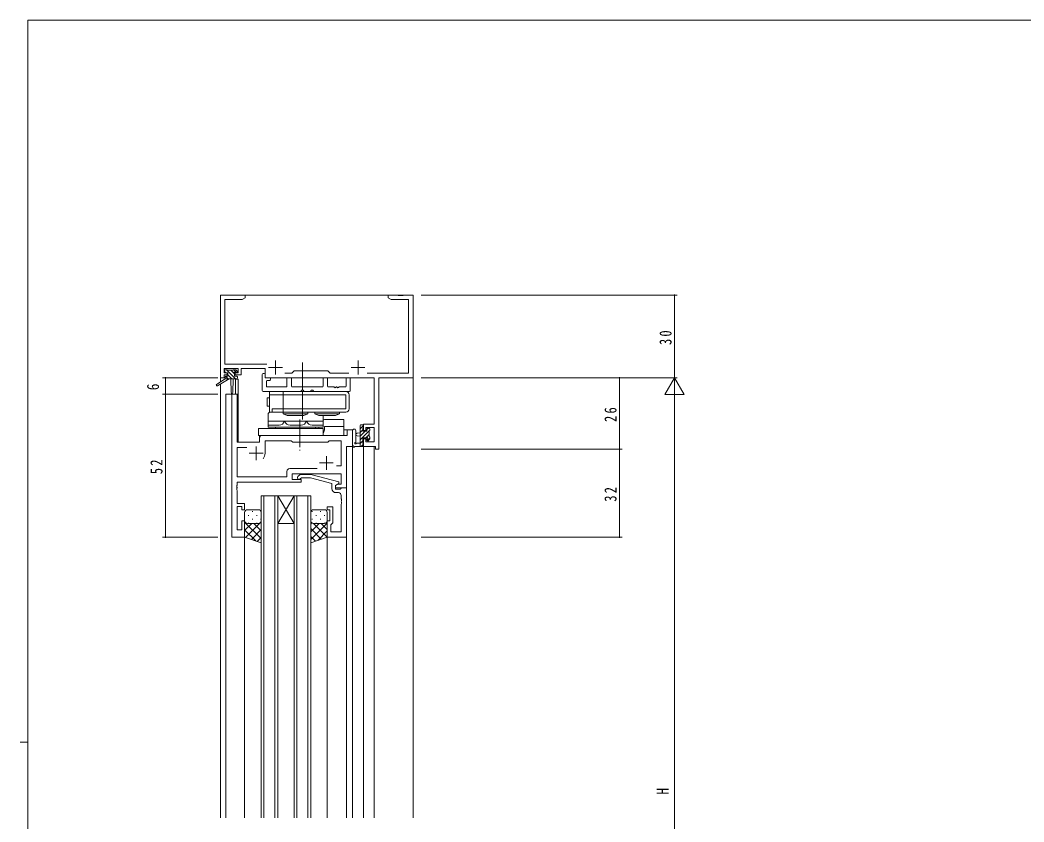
# Model space of a CAD drawing. Units: millimetres on the paper. Extents: x -397 to 397, y -282 to 282.
# Drawn here: x -396.7 to -31.9, y -12.2 to 279.3 of the extents above; entities that cross this region are included whole.
import ezdxf
from ezdxf.enums import TextEntityAlignment as Align

# ---------------------------------------------------------------- set-up
doc = ezdxf.new("R2010")
doc.units = ezdxf.units.MM
doc.linetypes.add('USER2', pattern=[13, 10, -1, 1, -1])
for name, color, linetype, lineweight in [('0-1_YKK_ZWAK', 7, 'Continuous', 18), ('0-3_YKK_11', 7, 'Continuous', 18), ('0-4_YKK_12', 2, 'Continuous', 18), ('0-5_YKK_13', 4, 'Continuous', 18), ('0-6_YKK_D', 6, 'Continuous', 18)]:
    doc.layers.add(name, color=color, linetype=linetype, lineweight=lineweight)
doc.styles.add('ＭＳ ゴシック', font='')
doc.styles.get('ＭＳ ゴシック').set_extended_font_data('MS Gothic')

msp = doc.modelspace()

# ---------------------------------------------------------------- linework, layer by layer
at = {"layer": '0-1_YKK_ZWAK'}
for p, q in [((-393.908, -245.7), (-393.908, 279.3)), ((376.092, 279.3), (-393.908, 279.3)), ((-396.708, 16.8), (-393.908, 16.8))]:
    msp.add_line(p, q, dxfattribs=at)
at = {"layer": '0-3_YKK_11'}
for p, q in [((-323.908, 179.3), (-323.908, 149.3)), ((-259.366, 179.3), (-262.908, 179.3)), ((-253.908, 149.3), (-253.908, 179.3)), ((-322.278, 154.23), (-322.278, 177.67)), ((-261.817, 177.67), (-255.538, 177.67)), ((-255.538, 177.67), (-255.538, 150.93)), ((-307.056, 154.23), (-322.278, 154.23)), ((-303.908, 155.5), (-303.908, 150.5)), ((-273.908, 155.5), (-273.908, 150.5)), ((-321.508, 150.3), (-321.508, 151.1)), ((-318.508, 151.1), (-318.508, 150.3)), ((-318.508, 150.3), (-316.408, 150.3)), ((-316.408, 150.3), (-316.408, 152.6)), ((-316.408, 152.6), (-307.708, 152.6)), ((-307.708, 152.6), (-307.708, 149.3)), ((-306.408, 153), (-301.408, 153)), ((-284.908, 151.8), (-297.108, 151.8)), ((-284.038, 150.93), (-284.908, 151.8)), ((-277.259, 150.93), (-284.038, 150.93)), ((-276.408, 153), (-271.408, 153)), ((-255.538, 150.93), (-270.558, 150.93)), ((-307.708, 149.3), (-268.038, 149.3)), ((-268.038, 149.3), (-268.038, 132.4)), ((-266.408, 149.3), (-253.908, 149.3)), ((-266.408, 123.3), (-266.408, 149.3)), ((-317.778, 143.3), (-319.708, 143.3)), ((-319.708, 143.3), (-319.708, 91.3)), ((-317.778, 125.8), (-317.778, 143.3)), ((-268.038, 132.4), (-271.908, 132.4)), ((-271.908, 132.4), (-271.908, 130.1)), ((-277.838, 128.3), (-308.708, 128.3)), ((-275.908, 130.3), (-277.838, 130.3)), ((-277.838, 130.3), (-277.838, 128.3)), ((-275.908, 124.3), (-275.908, 130.3)), ((-268.038, 131.2), (-268.038, 125.93)), ((-309.708, 125.8), (-317.778, 125.8)), ((-310.908, 124.3), (-310.908, 119.3)), ((-309.708, 127.3), (-309.708, 125.8)), ((-297.608, 125.8), (-284.908, 125.8)), ((-284.908, 125.8), (-284.338, 126.37)), ((-284.338, 126.37), (-280.038, 126.37)), ((-280.038, 126.37), (-280.038, 117.3)), ((-278.108, 124.3), (-275.908, 124.3)), ((-278.108, 109.3), (-278.108, 124.3)), ((-317.778, 123.87), (-314.259, 123.87)), ((-317.778, 113.23), (-317.778, 123.87)), ((-313.408, 121.8), (-308.408, 121.8)), ((-285.408, 120.8), (-285.408, 115.8)), ((-287.908, 118.3), (-282.908, 118.3)), ((-280.038, 117.3), (-281.742, 117.3)), ((-299.738, 113.23), (-317.778, 113.23)), ((-299.738, 115.23), (-299.738, 113.23)), ((-288.759, 116.23), (-298.738, 116.23)), ((-288.759, 116.23), (-298.738, 116.23)), ((-297.808, 112.3), (-297.808, 114.3)), ((-297.808, 114.3), (-280.038, 114.3)), ((-295.732, 113.324), (-294.957, 114.1)), ((-294.957, 114.1), (-291.012, 114.1)), ((-280.038, 114.3), (-280.038, 110.6)), ((-317.898, 110.075), (-317.778, 110.258)), ((-317.778, 110.258), (-317.778, 111.3)), ((-317.778, 111.3), (-294.608, 111.3)), ((-294.608, 112.3), (-297.808, 112.3)), ((-294.46, 112.9), (-294.884, 112.476)), ((-294.608, 111.3), (-294.608, 112.3)), ((-291.17, 112.9), (-294.46, 112.9)), ((-283.408, 110.82), (-291.17, 112.9)), ((-283.408, 109), (-283.408, 110.82)), ((-280.908, 110.793), (-282.108, 110.1)), ((-281.242, 110.6), (-282.108, 110.1)), ((-282.108, 110.1), (-282.108, 109.3)), ((-280.038, 110.6), (-281.242, 110.6)), ((-282.108, 109.3), (-278.108, 109.3)), ((-281.038, 107.5), (-281.908, 107.5)), ((-280.308, 108.8), (-280.108, 109)), ((-278.108, 109.3), (-278.108, 91.3)), ((-317.778, 94), (-317.778, 102.5)), ((-283.108, 102.3), (-283.108, 96.5)), ((-280.038, 93.23), (-280.038, 103.342)), ((-284.108, 97.3), (-284.108, 101.3)), ((-315.108, 97.3), (-316.108, 97.3)), ((-316.108, 97.3), (-316.108, 94)), ((-315.108, 91.3), (-315.108, 97.3)), ((-285.108, 97.3), (-284.108, 97.3)), ((-285.108, 91.3), (-285.108, 97.3)), ((-283.608, 96), (-283.808, 95.8)), ((-283.808, 95.8), (-283.808, 93.23)), ((-283.108, 96.5), (-283.608, 96)), ((-319.708, 91.3), (-315.108, 91.3)), ((-316.108, 94), (-317.778, 94)), ((-278.108, 91.3), (-285.108, 91.3)), ((-283.808, 93.23), (-280.038, 93.23))]:
    msp.add_line(p, q, dxfattribs=at)
for points in [[(-322.278, 177.67), (-315.999, 177.67), (-314.908, 178.3), (-314.908, 179.3), (-323.908, 179.3)], [(-262.908, 179.3), (-262.908, 178.3), (-261.817, 177.67)], [(-253.908, 179.3), (-257.45, 179.3), (-257.633, 179.18), (-258.183, 179.18), (-258.366, 179.3), (-258.45, 179.3), (-258.633, 179.18), (-259.183, 179.18), (-259.366, 179.3)], [(-323.908, 149.3), (-322.608, 149.3), (-322.608, 150.3), (-321.508, 150.3)], [(-321.508, 151.1), (-322.608, 151.1), (-322.608, 152.6), (-317.408, 152.6), (-317.408, 151.1), (-318.508, 151.1)], [(-297.108, 151.8), (-297.978, 150.93), (-300.558, 150.93)], [(-271.908, 130.1), (-271.108, 130.1), (-271.108, 131.2), (-268.038, 131.2)], [(-307.708, 121.8), (-307.708, 126.37), (-298.178, 126.37), (-297.608, 125.8)], [(-268.038, 125.93), (-271.108, 125.93), (-271.108, 127.1), (-271.908, 127.1), (-271.908, 124.3), (-267.608, 124.3), (-267.608, 123.3), (-266.408, 123.3)], [(-291.012, 114.1), (-280.908, 111.393), (-280.908, 110.793)], [(-317.778, 108.342), (-317.898, 108.525), (-317.898, 109.075), (-317.778, 109.258), (-317.778, 109.342), (-317.898, 109.525), (-317.898, 110.075)], [(-282.108, 110.1), (-282.108, 108.8), (-280.308, 108.8)], [(-317.778, 102.5), (-316.108, 102.5), (-316.108, 101.3), (-315.108, 101.3), (-315.108, 103.5), (-317.778, 103.5), (-317.778, 108.342)], [(-280.108, 109), (-279.808, 109.3), (-278.108, 109.3)], [(-280.038, 103.342), (-279.918, 103.525), (-279.918, 104.075), (-280.038, 104.258), (-280.038, 104.342), (-279.918, 104.525), (-279.918, 105.075), (-280.038, 105.258), (-280.038, 106.5)], [(-284.108, 101.3), (-285.108, 101.3), (-285.108, 102.3), (-283.108, 102.3)]]:
    msp.add_lwpolyline(points, dxfattribs=at)
for centre, radius, start, end in [((-308.708, 127.3), 1, 90.00001, 179.99999), ((-310.908, 121.8), 3.2, 321.63348, 359.99999), ((-298.738, 115.23), 1, 90.00001, 179.99999), ((-295.308, 112.9), 0.6, 134.99999, 315.00001), ((-281.908, 109), 1.5, 180.00001, 269.99999), ((-281.038, 106.5), 1, 0.00001, 89.99999)]:
    msp.add_arc(centre, radius, start, end, dxfattribs=at)
at = {"layer": '0-4_YKK_12'}
for p, q in [((-323.908, 179.3), (-253.908, 179.3)), ((-323.908, 179.3), (-323.908, 147.763)), ((-253.908, 179.3), (-253.908, -10.7)), ((-323.908, 146.973), (-323.908, -10.7)), ((-318.408, 148.8), (-318.408, 143.3)), ((-317.408, 148.8), (-318.408, 148.8)), ((-317.408, 148.8), (-317.408, 125.8)), ((-317.708, 143.3), (-321.908, 143.3)), ((-321.908, 143.3), (-321.908, -10.7)), ((-319.708, 91.3), (-319.708, 143.3)), ((-317.708, 143.3), (-317.708, 125.8)), ((-309.708, 125.8), (-309.708, 128.3)), ((-309.708, 128.3), (-280.408, 128.3)), ((-275.908, 130.3), (-279.108, 130.3)), ((-275.908, 130.3), (-275.908, -10.7)), ((-317.708, 125.8), (-309.708, 125.8)), ((-275.908, 124.3), (-278.108, 124.3)), ((-278.108, 124.3), (-278.108, -10.7)), ((-271.908, 124.3), (-268.008, 124.3)), ((-271.908, 124.3), (-271.908, -10.7)), ((-268.008, 124.3), (-268.008, -10.7)), ((-309.108, 106.3), (-303.108, 106.3)), ((-309.108, 106.3), (-309.108, -10.7)), ((-308.108, 106.3), (-308.108, -10.7)), ((-304.108, 106.3), (-304.108, -10.7)), ((-303.108, 106.3), (-297.108, 96.3)), ((-297.108, 106.3), (-303.108, 96.3)), ((-303.108, 106.3), (-303.108, -10.7)), ((-297.108, 106.3), (-297.108, -10.7)), ((-296.108, 106.3), (-296.108, -10.7)), ((-292.108, 106.3), (-292.108, -10.7)), ((-291.108, 106.3), (-291.108, -10.7)), ((-278.408, 109.3), (-278.106, 109.3)), ((-303.108, 96.3), (-297.108, 96.3)), ((-315.108, 91.3), (-319.708, 91.3)), ((-315.108, 91.3), (-315.108, -10.7)), ((-285.108, 91.3), (-285.108, -10.7))]:
    msp.add_line(p, q, dxfattribs=at)
msp.add_lwpolyline([(-303.108, 106.3), (-297.108, 106.3), (-291.108, 106.3)], dxfattribs=at)
at = {"layer": '0-5_YKK_13', "linetype": 'USER2'}
for p, q in [((-294.108, 154.8), (-294.108, 140.6)), ((-294.108, 134.11), (-294.108, 147.97)), ((-295.108, 134.095), (-295.108, 122.8))]:
    msp.add_line(p, q, dxfattribs=at)
at = {"layer": '0-5_YKK_13'}
for p, q in [((-322.408, 151.4), (-322.408, 151.9)), ((-321.929, 151.1), (-322.408, 151.579)), ((-322.208, 149.6), (-322.208, 148.9)), ((-322.108, 152.2), (-321.608, 152.2)), ((-321.208, 151.1), (-322.108, 151.1)), ((-321.076, 148.9), (-322.044, 149.868)), ((-321.908, 149.9), (-321.208, 149.9)), ((-318.382, 148.9), (-321.682, 152.2)), ((-321.408, 152), (-319.308, 152)), ((-321.208, 149.9), (-321.208, 151.1)), ((-319.729, 148.9), (-321.208, 150.379)), ((-318.81, 150.675), (-320.135, 152)), ((-319.108, 152.2), (-318.508, 152.2)), ((-317.906, 151.118), (-318.988, 152.2)), ((-318.808, 150.639), (-318.808, 149.9)), ((-318.808, 149.9), (-318.008, 149.9)), ((-318.008, 151.1), (-318.347, 151.1)), ((-318.296, 152.112), (-317.796, 151.612)), ((-317.708, 149.573), (-318.035, 149.9)), ((-317.708, 149.6), (-317.708, 149.2)), ((-308.708, 144.6), (-308.708, 150.5)), ((-308.408, 150.8), (-308.008, 150.8)), ((-307.708, 150.5), (-307.708, 149.6)), ((-322.208, 148.9), (-325.275, 146.849)), ((-320.708, 148.9), (-324.953, 146.343)), ((-318.008, 148.9), (-322.208, 148.9)), ((-320.108, 148.9), (-320.006, 143.892)), ((-319.306, 148.9), (-319.406, 143.892)), ((-307.408, 149.3), (-306.008, 149.3)), ((-307.208, 148), (-307.208, 146.23)), ((-306.008, 148.3), (-306.908, 148.3)), ((-306.908, 145.93), (-300.038, 145.93)), ((-305.708, 149), (-305.708, 148.6)), ((-299.738, 146.23), (-299.738, 149)), ((-299.438, 149.3), (-298.408, 149.3)), ((-298.108, 149), (-298.108, 146.23)), ((-297.808, 145.93), (-286.908, 145.93)), ((-286.608, 146.23), (-286.608, 149)), ((-286.308, 149.3), (-285.278, 149.3)), ((-284.978, 149), (-284.978, 146.23)), ((-284.678, 145.93), (-282.666, 145.93)), ((-281.75, 145.93), (-281.666, 145.93)), ((-280.75, 145.93), (-278.508, 145.93)), ((-278.208, 146.23), (-278.208, 149)), ((-277.908, 149.3), (-277.008, 149.3)), ((-276.708, 149), (-276.708, 144.6)), ((-294.779, 144.3), (-308.408, 144.3)), ((-306.108, 144.3), (-306.108, 143.1)), ((-278.308, 144.3), (-306.108, 144.3)), ((-306.108, 143.1), (-278.308, 143.1)), ((-301.108, 144.3), (-301.108, 143.1)), ((-301.108, 138), (-301.108, 143.1)), ((-291.279, 144.3), (-293.437, 144.3)), ((-277.008, 144.3), (-289.937, 144.3)), ((-278.308, 138), (-278.308, 143.1)), ((-277.108, 143.1), (-277.108, 138)), ((-306.909, 141.988), (-306.108, 141.988)), ((-306.909, 138.988), (-306.909, 141.988)), ((-306.909, 138.988), (-306.108, 138.988)), ((-306.608, 131.3), (-306.608, 136.3)), ((-278.308, 136.8), (-306.108, 136.8)), ((-305.108, 136.8), (-305.108, 138)), ((-305.108, 138), (-278.308, 138)), ((-301.108, 136.8), (-301.108, 138)), ((-301.108, 136.1), (-301.108, 136.8)), ((-301.108, 136.1), (-299.608, 135.6)), ((-292.108, 136.1), (-301.108, 136.1)), ((-293.608, 135.6), (-299.608, 135.6)), ((-292.108, 136.1), (-293.608, 135.6)), ((-292.108, 136.1), (-292.108, 136.8)), ((-289.608, 136.1), (-289.608, 136.8)), ((-280.608, 136.1), (-289.608, 136.1)), ((-289.608, 136.1), (-288.108, 135.6)), ((-282.108, 135.6), (-288.108, 135.6)), ((-286.608, 131.3), (-286.608, 135.6)), ((-280.608, 136.1), (-282.108, 135.6)), ((-280.608, 136.1), (-280.608, 136.8)), ((-306.608, 133.5), (-286.608, 133.5)), ((-302.608, 132), (-306.608, 132)), ((-294.608, 132), (-298.608, 132)), ((-290.608, 132), (-286.608, 132)), ((-286.108, 130.8), (-286.108, 131.6)), ((-279.108, 131.6), (-286.108, 131.6)), ((-279.108, 134.1), (-285.608, 134.1)), ((-279.108, 128.3), (-279.108, 134.1)), ((-271.908, 131.904), (-273.108, 130.705)), ((-273.108, 124.3), (-273.108, 131.9)), ((-272.808, 132.2), (-272.208, 132.2)), ((-271.908, 131.9), (-271.908, 131.3)), ((-310.108, 128.3), (-310.108, 130.8)), ((-286.608, 130.8), (-310.108, 130.8)), ((-279.108, 128.3), (-310.108, 128.3)), ((-306.608, 131.3), (-286.608, 131.3)), ((-303.858, 130.8), (-303.858, 131.3)), ((-289.358, 130.8), (-289.358, 131.3)), ((-288.108, 130.8), (-288.108, 131.3)), ((-286.608, 128.3), (-286.608, 130.8)), ((-275.908, 130.028), (-275.908, 124.866)), ((-274.708, 130.028), (-274.705, 126.067)), ((-273.108, 129.2), (-274.253, 129.098)), ((-273.108, 128), (-274.253, 128.102)), ((-272.108, 130.357), (-273.108, 129.357)), ((-269.808, 129.963), (-273.108, 126.663)), ((-271.319, 129.8), (-273.108, 128.01)), ((-269.808, 128.616), (-270.787, 127.637)), ((-270.119, 131), (-270.708, 130.41)), ((-270.408, 131), (-269.908, 131)), ((-269.808, 130), (-269.808, 127.9)), ((-269.612, 130.159), (-269.767, 130.004)), ((-269.608, 130.7), (-269.608, 130.2)), ((-269.608, 127.7), (-269.608, 127.1)), ((-272.208, 124.3), (-274.889, 124.3)), ((-274.289, 125.5), (-273.108, 125.5)), ((-272.108, 126.316), (-273.108, 125.316)), ((-271.908, 125.169), (-272.778, 124.3)), ((-271.908, 125.2), (-271.908, 124.6)), ((-270.708, 126.6), (-270.708, 126.939)), ((-269.608, 127.469), (-270.652, 126.425)), ((-269.696, 126.888), (-270.196, 126.388)), ((-315.108, 100.3), (-315.108, 97.3)), ((-310.108, 101.3), (-314.108, 101.3)), ((-313.788, 99.22), (-313.588, 99.22)), ((-312.373, 100.635), (-312.173, 100.635)), ((-310.758, 99.22), (-310.558, 99.22)), ((-309.343, 100.635), (-309.166, 100.635)), ((-309.108, 97.3), (-309.108, 100.3)), ((-291.108, 97.3), (-291.108, 100.3)), ((-290.473, 100.635), (-290.673, 100.635)), ((-290.108, 101.3), (-286.108, 101.3)), ((-289.058, 99.22), (-289.258, 99.22)), ((-287.443, 100.635), (-287.643, 100.635)), ((-286.028, 99.22), (-286.228, 99.22)), ((-285.108, 100.3), (-285.108, 97.3)), ((-315.108, 91.3), (-315.108, 97.3)), ((-315.108, 96.832), (-309.108, 90.832)), ((-314.924, 96.721), (-315.108, 96.537)), ((-312.516, 96.3), (-315.108, 93.708)), ((-309.108, 96.88), (-314.793, 91.195)), ((-314.108, 96.3), (-310.108, 96.3)), ((-314.108, 96.3), (-310.108, 96.3)), ((-313.788, 96.39), (-313.588, 96.39)), ((-312.373, 97.805), (-312.173, 97.805)), ((-311.748, 96.3), (-309.108, 93.66)), ((-310.758, 96.39), (-310.558, 96.39)), ((-309.343, 97.805), (-309.143, 97.805)), ((-309.313, 96.694), (-309.108, 96.489)), ((-309.108, 97.3), (-309.108, 89.3)), ((-291.108, 97.3), (-291.108, 89.3)), ((-291.108, 97.28), (-291.108, 97.28)), ((-290.702, 96.495), (-291.108, 96.089)), ((-285.108, 96.432), (-291.108, 90.432)), ((-288.068, 96.3), (-291.108, 93.26)), ((-290.473, 97.805), (-290.673, 97.805)), ((-290.129, 96.3), (-285.123, 91.295)), ((-286.108, 96.3), (-290.108, 96.3)), ((-286.108, 96.3), (-290.108, 96.3)), ((-289.058, 96.39), (-289.258, 96.39)), ((-287.443, 97.805), (-287.643, 97.805)), ((-287.3, 96.3), (-285.108, 94.108)), ((-286.028, 96.39), (-286.228, 96.39)), ((-285.158, 96.987), (-285.108, 96.937)), ((-285.108, 91.3), (-285.108, 97.3)), ((-315.108, 94.003), (-311.053, 89.948)), ((-309.108, 89.3), (-315.108, 91.3)), ((-309.108, 94.051), (-312.672, 90.488)), ((-309.108, 91.223), (-310.55, 89.781)), ((-291.108, 94.451), (-287.245, 90.588)), ((-291.108, 91.623), (-289.366, 89.881)), ((-291.108, 89.3), (-285.108, 91.3)), ((-285.108, 93.603), (-288.563, 90.148))]:
    msp.add_line(p, q, dxfattribs=at)
for points in [[(-306.608, 136.3), (-306.108, 136.8), (-306.108, 143.1)], [(-272.108, 131.1), (-272.108, 129.8), (-270.708, 129.8), (-270.708, 130.7)], [(-271.169, 127.4), (-272.108, 127.4), (-272.108, 125.4)]]:
    msp.add_lwpolyline(points, dxfattribs=at)
for centre, radius, start, end in [((-322.108, 151.9), 0.3, 90, 180), ((-322.108, 151.4), 0.3, 180, 270), ((-321.908, 149.6), 0.3, 90, 180), ((-321.608, 152), 0.2, 0, 90), ((-319.108, 152), 0.2, 90, 180), ((-318.808, 151.1), 0.25, 33.05573, 236.94427), ((-319.108, 150.639), 0.3, 0, 56.94427), ((-318.347, 151.4), 0.3, 213.05573, 270), ((-318.508, 151.9), 0.3, 45, 90), ((-318.008, 151.4), 0.3, 270, 45), ((-318.008, 149.6), 0.3, 0, 90), ((-308.408, 150.5), 0.3, 90, 180), ((-308.008, 150.5), 0.3, 360, 90), ((-307.408, 149.6), 0.3, 180, 270), ((-325.108, 146.6), 0.3, 123.76905, 301.06147), ((-318.008, 149.2), 0.3, 270, 0), ((-306.908, 148), 0.3, 90, 180), ((-306.908, 146.23), 0.3, 180, 270), ((-306.008, 149), 0.3, 0, 90), ((-306.008, 148.6), 0.3, 270, 0), ((-300.038, 146.23), 0.3, 270, 0), ((-299.438, 149), 0.3, 90, 180), ((-298.408, 149), 0.3, 0, 90), ((-297.808, 146.23), 0.3, 180, 270), ((-286.908, 146.23), 0.3, 270, 0), ((-286.308, 149), 0.3, 90, 180), ((-285.278, 149), 0.3, 0, 90), ((-284.678, 146.23), 0.3, 180, 270), ((-282.666, 145.73), 0.2, 23.57818, 90), ((-281.75, 145.73), 0.2, 90, 156.42182), ((-281.666, 145.73), 0.2, 23.57818, 90), ((-280.75, 145.73), 0.2, 90, 156.42182), ((-278.508, 146.23), 0.3, 270, 0), ((-277.908, 149), 0.3, 90, 180), ((-277.008, 149), 0.3, 0, 90), ((-319.706, 143.898), 0.3, 181.16963, 358.85539), ((-308.408, 144.6), 0.3, 180, 270), ((-294.779, 144.5), 0.2, 270, 343.39845), ((-294.108, 144.3), 0.5, 16.60155, 163.39845), ((-293.437, 144.5), 0.2, 196.60155, 270), ((-291.279, 144.5), 0.2, 270, 343.39845), ((-290.608, 144.3), 0.5, 16.60155, 163.39845), ((-289.937, 144.5), 0.2, 196.60155, 270), ((-282.208, 145.93), 0.3, 203.57818, 336.42182), ((-281.208, 145.93), 0.3, 203.57818, 336.42182), ((-278.308, 143.1), 1.2, 0, 90), ((-277.008, 144.6), 0.3, 270, 0), ((-278.308, 138), 1.2, 270, 0), ((-302.608, 134), 2, 270, 345.52249), ((-298.608, 134), 2, 194.47751, 270), ((-294.608, 134), 2, 270, 345.52249), ((-290.608, 134), 2, 194.47751, 270), ((-285.608, 131.6), 2.5, 90, 113.57817), ((-272.808, 131.9), 0.3, 90, 180), ((-272.208, 131.9), 0.3, 0, 90), ((-288.608, 130.8), 2.5, 323.1301, 0), ((-275.308, 130.028), 0.6, 0.04023, 180.04023), ((-274.208, 128.6), 0.5, 95.09207, 264.90793), ((-272.108, 131.3), 0.2, 270, 0), ((-270.408, 130.7), 0.3, 90, 180), ((-269.908, 130.7), 0.3, 0, 90), ((-269.808, 130.2), 0.2, 270, 0), ((-269.808, 127.7), 0.2, 0, 90), ((-275.608, 124.866), 0.3, 180, 229.47122), ((-275.998, 124.41), 0.3, 349.47122, 49.47122), ((-275.408, 124.3), 0.3, 169.47122, 330), ((-274.889, 124), 0.3, 90, 150), ((-274.808, 125.5), 0.3, 109.18976, 330), ((-275.005, 126.067), 0.3, 289.18976, 0.04023), ((-274.289, 125.2), 0.3, 90, 150), ((-272.208, 124.6), 0.3, 270, 0), ((-272.108, 125.2), 0.2, 360, 90), ((-271.169, 127.7), 0.3, 270, 326.94427), ((-270.708, 127.4), 0.25, 303.05573, 146.94427), ((-270.408, 126.939), 0.3, 123.05573, 180), ((-270.408, 126.6), 0.3, 180, 315), ((-269.908, 127.1), 0.3, 315, 0), ((-314.108, 100.3), 1, 90.0001, 180.0001), ((-310.108, 100.3), 1, 0.0001, 90.0001), ((-290.108, 100.3), 1, 89.9999, 179.9999), ((-286.108, 100.3), 1, 359.9999, 89.9999), ((-314.108, 97.3), 1, 180.0001, 270.0001), ((-314.108, 97.3), 1, 180.0001, 270.0001), ((-310.108, 97.3), 1, 270.0001, 0.0001), ((-310.108, 97.3), 1, 270.0001, 0.0001), ((-290.108, 97.3), 1, 179.9999, 269.9999), ((-290.108, 97.3), 1, 179.9999, 269.9999), ((-286.108, 97.3), 1, 269.9999, 359.9999), ((-286.108, 97.3), 1, 269.9999, 359.9999)]:
    msp.add_arc(centre, radius, start, end, dxfattribs=at)
at = {"layer": '0-6_YKK_D'}
for p, q in [((-250.908, 179.3), (-157.916, 179.3)), ((-158.916, 179.3), (-158.916, 149.3)), ((-324.908, 149.3), (-344.908, 149.3)), ((-343.908, 149.3), (-343.908, 143.3)), ((-250.908, 149.3), (-157.916, 149.3)), ((-250.908, 149.3), (-157.916, 149.3)), ((-250.908, 149.3), (-177.916, 149.3)), ((-178.916, 123.3), (-178.916, 149.3)), ((-158.916, 149.3), (-162.416, 143.238)), ((-158.916, 149.3), (-155.416, 143.238)), ((-158.916, 149.3), (-158.916, 137.176)), ((-324.908, 143.3), (-344.908, 143.3)), ((-324.908, 143.3), (-344.908, 143.3)), ((-343.908, 143.3), (-343.908, 91.3)), ((-162.416, 143.238), (-155.416, 143.238)), ((-158.916, -143.7), (-158.916, 142.3)), ((-250.908, 123.3), (-177.916, 123.3)), ((-250.908, 123.3), (-177.916, 123.3)), ((-178.916, 123.3), (-178.916, 91.3)), ((-324.908, 91.3), (-344.908, 91.3)), ((-250.908, 91.3), (-177.916, 91.3))]:
    msp.add_line(p, q, dxfattribs=at)
for centre, start, end in [((-158.916, 179.3), 90, 270), ((-158.916, 179.3), 270, 90), ((-343.908, 149.3), 90, 270), ((-343.908, 149.3), 270, 90), ((-178.916, 149.3), 90, 270), ((-178.916, 149.3), 270, 90), ((-343.908, 143.3), 90, 270), ((-343.908, 143.3), 90, 270), ((-343.908, 143.3), 270, 90), ((-343.908, 143.3), 270, 90), ((-178.916, 123.3), 90, 270), ((-178.916, 123.3), 90, 270), ((-178.916, 123.3), 270, 90), ((-178.916, 123.3), 270, 90), ((-343.908, 91.3), 90, 270), ((-343.908, 91.3), 270, 90), ((-178.916, 91.3), 90, 270), ((-178.916, 91.3), 270, 90)]:
    msp.add_arc(centre, 0.106, start, end, dxfattribs=at)

# ---------------------------------------------------------------- texts
at = {"layer": '0-6_YKK_D', "color": 7, "style": 'ＭＳ ゴシック', "width": 0.8}
for s, p in [('6', (-344.908, 144.741)), ('H', (-159.716, -2.247))]:
    msp.add_text(s, height=4.399, rotation=90, dxfattribs=at).set_placement(p, align=Align.BOTTOM_LEFT)
at = {"layer": '0-6_YKK_D', "color": 7, "char_height": 4.399, "attachment_point": 7, "rotation": 90, "style": 'ＭＳ ゴシック'}
for s, insert in [('\\T1.37;\\W0.75;30', (-159.916, 161.169)), ('\\T1.37;\\W0.75;26', (-179.916, 133.206)), ('\\T1.37;\\W0.75;52', (-344.908, 114.218)), ('\\T1.37;\\W0.75;32', (-179.916, 104.218))]:
    msp.add_mtext(s, dxfattribs=dict(at, insert=insert))

doc.saveas('drawing.dxf')
